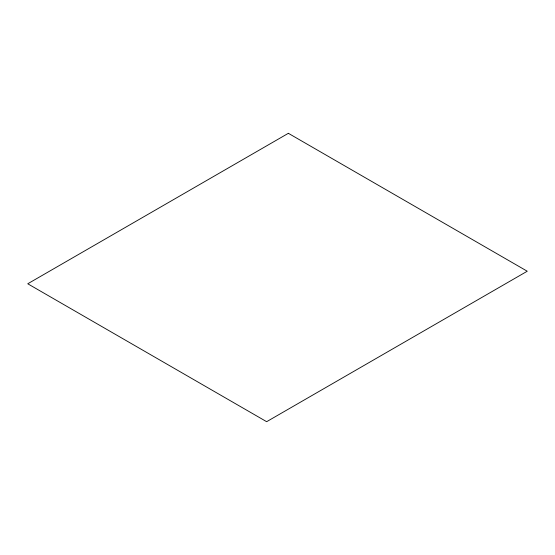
<?xml version="1.0" encoding="UTF-8"?>
<svg xmlns="http://www.w3.org/2000/svg" width="555" height="555" viewBox="0 0 555 555"><rect width="100%" height="100%" fill="white"/><g stroke="black" fill="none" stroke-linecap="round" stroke-linejoin="round"><path stroke-width="0.83" d="M288.357 133.311L27.75 283.772L266.643 421.689L527.25 271.228L288.357 133.311"/></g></svg>
